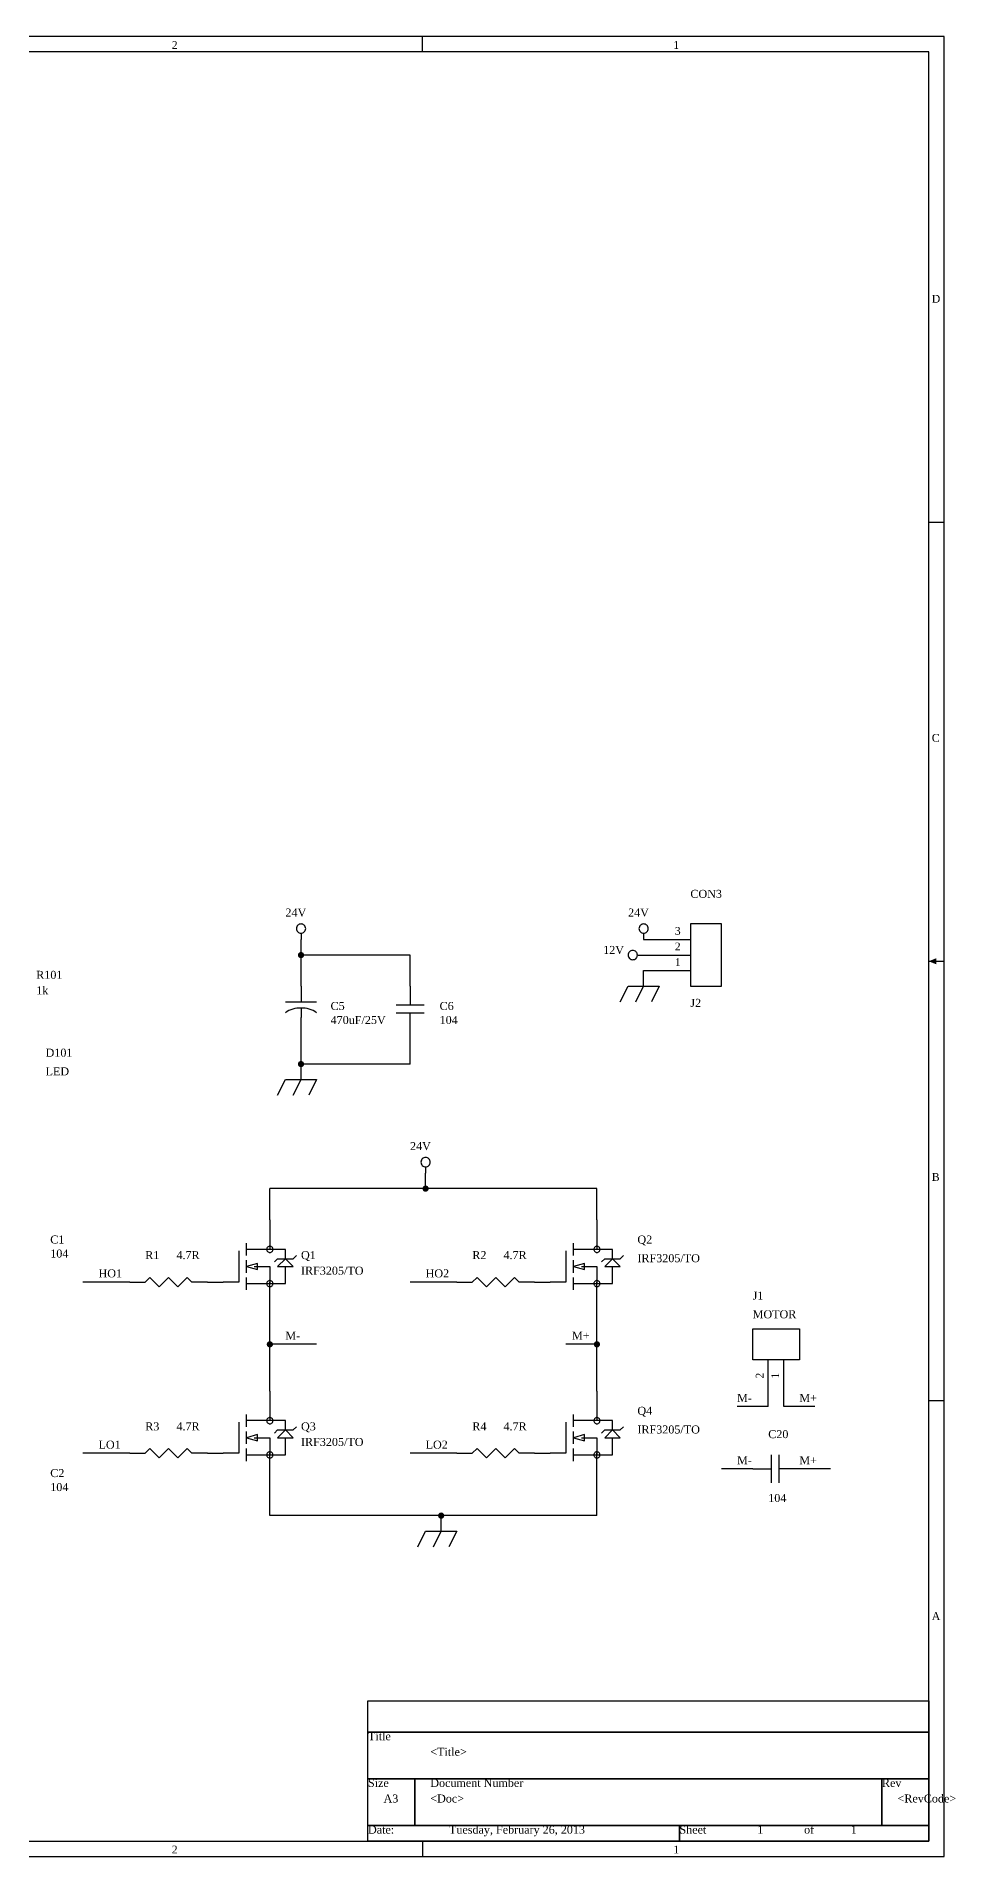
# Model space of a CAD drawing. Extents: x -3 to 419, y 3 to 299.
# Drawn here: x 269.3 to 419.2, y 2.5 to 299.5 of the extents above; entities that cross this region are included whole.
import ezdxf

# ---------------------------------------------------------------- set-up
doc = ezdxf.new("R2010")
doc.units = 0
doc.header["$MEASUREMENT"] = 0
for name, color, linetype in [('PARTS', 7, 'Continuous'), ('PARTTEXT', 7, 'Continuous'), ('TITLE', 7, 'Continuous'), ('WIRE', 7, 'Continuous'), ('WIRETEXT', 7, 'Continuous')]:
    doc.layers.add(name, color=color, linetype=linetype)
doc.styles.get("Standard").update_dxf_attribs({"font": 'times_0.ttf'})

msp = doc.modelspace()

# ---------------------------------------------------------------- linework, layer by layer
at = {"layer": 'PARTS'}
for p, q in [((368.3, 152.146), (375.92, 152.146)), ((368.3, 149.606), (375.92, 149.606)), ((368.3, 147.066), (375.92, 147.066)), ((312.42, 144.526), (312.42, 141.986)), ((330.2, 144.526), (330.2, 141.986)), ((312.42, 136.906), (312.42, 139.446)), ((330.2, 136.906), (330.2, 139.446)), ((307.34, 106.426), (307.34, 103.886)), ((360.68, 106.426), (360.68, 103.886)), ((284.48, 96.266), (287.02, 96.266)), ((297.18, 96.266), (294.64, 96.266)), ((297.18, 96.266), (299.72, 96.266)), ((337.82, 96.266), (340.36, 96.266)), ((350.52, 96.266), (347.98, 96.266)), ((350.52, 96.266), (353.06, 96.266)), ((307.34, 91.186), (307.34, 93.726)), ((360.68, 91.186), (360.68, 93.726)), ((388.62, 75.946), (388.62, 83.566)), ((391.16, 75.946), (391.16, 83.566)), ((307.34, 78.486), (307.34, 75.946)), ((360.68, 78.486), (360.68, 75.946)), ((284.48, 68.326), (287.02, 68.326)), ((297.18, 68.326), (294.64, 68.326)), ((297.18, 68.326), (299.72, 68.326)), ((337.82, 68.326), (340.36, 68.326)), ((350.52, 68.326), (347.98, 68.326)), ((350.52, 68.326), (353.06, 68.326)), ((307.34, 63.246), (307.34, 65.786)), ((360.68, 63.246), (360.68, 65.786)), ((386.08, 65.786), (388.62, 65.786)), ((393.7, 65.786), (391.16, 65.786))]:
    msp.add_line(p, q, dxfattribs=at)
for points in [[(313.182, 153.924, 0.0985), (313.124, 154.2156, 0.0985), (312.9588, 154.4628, 0.0985), (312.7116, 154.628, 0.0985), (312.42, 154.686, 0.0985), (312.1284, 154.628, 0.0985), (311.8812, 154.4628, 0.0985), (311.716, 154.2156, 0.0985), (311.658, 153.924, 0.0985), (311.716, 153.6324, 0.0985), (311.8812, 153.3852, 0.0985), (312.1284, 153.22, 0.0985), (312.42, 153.162, 0.0985), (312.7116, 153.22, 0.0985), (312.9588, 153.3852, 0.0985), (313.124, 153.6324, 0.0985)], [(369.062, 153.924, 0.0985), (369.004, 154.2156, 0.0985), (368.8388, 154.4628, 0.0985), (368.5916, 154.628, 0.0985), (368.3, 154.686, 0.0985), (368.0084, 154.628, 0.0985), (367.7612, 154.4628, 0.0985), (367.596, 154.2156, 0.0985), (367.538, 153.924, 0.0985), (367.596, 153.6324, 0.0985), (367.7612, 153.3852, 0.0985), (368.0084, 153.22, 0.0985), (368.3, 153.162, 0.0985), (368.5916, 153.22, 0.0985), (368.8388, 153.3852, 0.0985), (369.004, 153.6324, 0.0985)], [(367.284, 149.606, 0.0985), (367.226, 149.8976, 0.0985), (367.0608, 150.1448, 0.0985), (366.8136, 150.31, 0.0985), (366.522, 150.368, 0.0985), (366.2304, 150.31, 0.0985), (365.9832, 150.1448, 0.0985), (365.818, 149.8976, 0.0985), (365.76, 149.606, 0.0985), (365.818, 149.3144, 0.0985), (365.9832, 149.0672, 0.0985), (366.2304, 148.902, 0.0985), (366.522, 148.844, 0.0985), (366.8136, 148.902, 0.0985), (367.0608, 149.0672, 0.0985), (367.226, 149.3144, 0.0985)], [(333.502, 115.824, 0.0985), (333.444, 116.1156, 0.0985), (333.2788, 116.3628, 0.0985), (333.0316, 116.528, 0.0985), (332.74, 116.586, 0.0985), (332.4484, 116.528, 0.0985), (332.2012, 116.3628, 0.0985), (332.036, 116.1156, 0.0985), (331.978, 115.824, 0.0985), (332.036, 115.5324, 0.0985), (332.2012, 115.2852, 0.0985), (332.4484, 115.12, 0.0985), (332.74, 115.062, 0.0985), (333.0316, 115.12, 0.0985), (333.2788, 115.2852, 0.0985), (333.444, 115.5324, 0.0985)], [(307.848, 101.6, 0.0985), (307.8093, 101.7944, 0.0985), (307.6992, 101.9592, 0.0985), (307.5344, 102.0693, 0.0985), (307.34, 102.108, 0.0985), (307.1456, 102.0693, 0.0985), (306.9808, 101.9592, 0.0985), (306.8707, 101.7944, 0.0985), (306.832, 101.6, 0.0985), (306.8707, 101.4056, 0.0985), (306.9808, 101.2408, 0.0985), (307.1456, 101.1307, 0.0985), (307.34, 101.092, 0.0985), (307.5344, 101.1307, 0.0985), (307.6992, 101.2408, 0.0985), (307.8093, 101.4056, 0.0985)], [(361.188, 101.6, 0.0985), (361.1493, 101.7944, 0.0985), (361.0392, 101.9592, 0.0985), (360.8744, 102.0693, 0.0985), (360.68, 102.108, 0.0985), (360.4856, 102.0693, 0.0985), (360.3208, 101.9592, 0.0985), (360.2107, 101.7944, 0.0985), (360.172, 101.6, 0.0985), (360.2107, 101.4056, 0.0985), (360.3208, 101.2408, 0.0985), (360.4856, 101.1307, 0.0985), (360.68, 101.092, 0.0985), (360.8744, 101.1307, 0.0985), (361.0392, 101.2408, 0.0985), (361.1493, 101.4056, 0.0985)], [(307.848, 96.012, 0.0985), (307.8093, 96.2064, 0.0985), (307.6992, 96.3712, 0.0985), (307.5344, 96.4813, 0.0985), (307.34, 96.52, 0.0985), (307.1456, 96.4813, 0.0985), (306.9808, 96.3712, 0.0985), (306.8707, 96.2064, 0.0985), (306.832, 96.012, 0.0985), (306.8707, 95.8176, 0.0985), (306.9808, 95.6528, 0.0985), (307.1456, 95.5427, 0.0985), (307.34, 95.504, 0.0985), (307.5344, 95.5427, 0.0985), (307.6992, 95.6528, 0.0985), (307.8093, 95.8176, 0.0985)], [(361.188, 96.012, 0.0985), (361.1493, 96.2064, 0.0985), (361.0392, 96.3712, 0.0985), (360.8744, 96.4813, 0.0985), (360.68, 96.52, 0.0985), (360.4856, 96.4813, 0.0985), (360.3208, 96.3712, 0.0985), (360.2107, 96.2064, 0.0985), (360.172, 96.012, 0.0985), (360.2107, 95.8176, 0.0985), (360.3208, 95.6528, 0.0985), (360.4856, 95.5427, 0.0985), (360.68, 95.504, 0.0985), (360.8744, 95.5427, 0.0985), (361.0392, 95.6528, 0.0985), (361.1493, 95.8176, 0.0985)], [(307.848, 73.66, 0.0985), (307.8093, 73.8544, 0.0985), (307.6992, 74.0192, 0.0985), (307.5344, 74.1293, 0.0985), (307.34, 74.168, 0.0985), (307.1456, 74.1293, 0.0985), (306.9808, 74.0192, 0.0985), (306.8707, 73.8544, 0.0985), (306.832, 73.66, 0.0985), (306.8707, 73.4656, 0.0985), (306.9808, 73.3008, 0.0985), (307.1456, 73.1907, 0.0985), (307.34, 73.152, 0.0985), (307.5344, 73.1907, 0.0985), (307.6992, 73.3008, 0.0985), (307.8093, 73.4656, 0.0985)], [(361.188, 73.66, 0.0985), (361.1493, 73.8544, 0.0985), (361.0392, 74.0192, 0.0985), (360.8744, 74.1293, 0.0985), (360.68, 74.168, 0.0985), (360.4856, 74.1293, 0.0985), (360.3208, 74.0192, 0.0985), (360.2107, 73.8544, 0.0985), (360.172, 73.66, 0.0985), (360.2107, 73.4656, 0.0985), (360.3208, 73.3008, 0.0985), (360.4856, 73.1907, 0.0985), (360.68, 73.152, 0.0985), (360.8744, 73.1907, 0.0985), (361.0392, 73.3008, 0.0985), (361.1493, 73.4656, 0.0985)], [(307.848, 68.072, 0.0985), (307.8093, 68.2664, 0.0985), (307.6992, 68.4312, 0.0985), (307.5344, 68.5413, 0.0985), (307.34, 68.58, 0.0985), (307.1456, 68.5413, 0.0985), (306.9808, 68.4312, 0.0985), (306.8707, 68.2664, 0.0985), (306.832, 68.072, 0.0985), (306.8707, 67.8776, 0.0985), (306.9808, 67.7128, 0.0985), (307.1456, 67.6027, 0.0985), (307.34, 67.564, 0.0985), (307.5344, 67.6027, 0.0985), (307.6992, 67.7128, 0.0985), (307.8093, 67.8776, 0.0985)], [(361.188, 68.072, 0.0985), (361.1493, 68.2664, 0.0985), (361.0392, 68.4312, 0.0985), (360.8744, 68.5413, 0.0985), (360.68, 68.58, 0.0985), (360.4856, 68.5413, 0.0985), (360.3208, 68.4312, 0.0985), (360.2107, 68.2664, 0.0985), (360.172, 68.072, 0.0985), (360.2107, 67.8776, 0.0985), (360.3208, 67.7128, 0.0985), (360.4856, 67.6027, 0.0985), (360.68, 67.564, 0.0985), (360.8744, 67.6027, 0.0985), (361.0392, 67.7128, 0.0985), (361.1493, 67.8776, 0.0985)]]:
    msp.add_lwpolyline(points, format="xyb", close=True, dxfattribs=at)
for points in [[(375.92, 144.526), (381, 144.526), (381, 154.686), (375.92, 154.686)], [(303.53, 98.806), (305.308, 98.298), (305.308, 99.314), (303.53, 98.806)], [(308.61, 98.806), (311.15, 98.806), (309.88, 100.076), (308.61, 98.806)], [(356.87, 98.806), (358.648, 98.298), (358.648, 99.314), (356.87, 98.806)], [(361.95, 98.806), (364.49, 98.806), (363.22, 100.076), (361.95, 98.806)], [(386.08, 83.566), (386.08, 88.646), (393.7, 88.646), (393.7, 83.566)], [(303.53, 70.866), (305.308, 70.358), (305.308, 71.374), (303.53, 70.866)], [(308.61, 70.866), (311.15, 70.866), (309.88, 72.136), (308.61, 70.866)], [(356.87, 70.866), (358.648, 70.358), (358.648, 71.374), (356.87, 70.866)], [(361.95, 70.866), (364.49, 70.866), (363.22, 72.136), (361.95, 70.866)]]:
    msp.add_lwpolyline(points, close=True, dxfattribs=at)
for points in [[(312.42, 153.162), (312.42, 152.146)], [(368.3, 153.162), (368.3, 152.146)], [(367.284, 149.606), (368.3, 149.606)], [(364.49, 141.986), (365.76, 144.526)], [(365.76, 144.526), (370.84, 144.526)], [(367.03, 141.986), (368.3, 144.526)], [(370.84, 144.526), (369.57, 141.986)], [(309.88, 141.986), (314.96, 141.986)], [(312.42, 140.97), (312.42, 139.446)], [(327.914, 141.478), (332.486, 141.478)], [(327.914, 140.208), (332.486, 140.208)], [(330.2, 141.986), (330.2, 141.478)], [(330.2, 139.446), (330.2, 140.208)], [(308.61, 126.746), (309.88, 129.286)], [(309.88, 129.286), (314.96, 129.286)], [(311.15, 126.746), (312.42, 129.286)], [(314.96, 129.286), (313.69, 126.746)], [(332.74, 115.062), (332.74, 114.046)], [(302.26, 101.346), (302.26, 96.266)], [(303.53, 100.584), (303.53, 102.616)], [(309.88, 101.6), (303.53, 101.6)], [(307.34, 103.886), (307.34, 101.6)], [(309.88, 100.076), (309.88, 101.6)], [(355.6, 101.346), (355.6, 96.266)], [(356.87, 100.584), (356.87, 102.616)], [(363.22, 101.6), (356.87, 101.6)], [(360.68, 103.886), (360.68, 101.6)], [(363.22, 100.076), (363.22, 101.6)], [(303.53, 97.79), (303.53, 99.822)], [(304.8, 98.806), (307.34, 98.806)], [(307.34, 98.806), (307.34, 96.012)], [(308.102, 99.568), (308.61, 100.076)], [(308.61, 100.076), (311.15, 100.076)], [(309.88, 96.012), (309.88, 98.806)], [(311.15, 100.076), (311.658, 100.584)], [(356.87, 97.79), (356.87, 99.822)], [(358.14, 98.806), (360.68, 98.806)], [(360.68, 98.806), (360.68, 96.012)], [(361.442, 99.568), (361.95, 100.076)], [(361.95, 100.076), (364.49, 100.076)], [(363.22, 96.012), (363.22, 98.806)], [(364.49, 100.076), (364.998, 100.584)], [(287.02, 96.266), (287.782, 97.028)], [(287.782, 97.028), (289.306, 95.504)], [(289.306, 95.504), (290.83, 97.028)], [(290.83, 97.028), (292.354, 95.504)], [(292.354, 95.504), (293.878, 97.028)], [(293.878, 97.028), (294.64, 96.266)], [(302.26, 96.266), (299.72, 96.266)], [(303.53, 94.996), (303.53, 97.028)], [(303.53, 96.012), (309.88, 96.012)], [(307.34, 93.726), (307.34, 96.266)], [(340.36, 96.266), (341.122, 97.028)], [(341.122, 97.028), (342.646, 95.504)], [(342.646, 95.504), (344.17, 97.028)], [(344.17, 97.028), (345.694, 95.504)], [(345.694, 95.504), (347.218, 97.028)], [(347.218, 97.028), (347.98, 96.266)], [(355.6, 96.266), (353.06, 96.266)], [(356.87, 94.996), (356.87, 97.028)], [(356.87, 96.012), (363.22, 96.012)], [(360.68, 93.726), (360.68, 96.266)], [(303.53, 72.644), (303.53, 74.676)], [(307.34, 75.946), (307.34, 73.66)], [(356.87, 72.644), (356.87, 74.676)], [(360.68, 75.946), (360.68, 73.66)], [(302.26, 73.406), (302.26, 68.326)], [(309.88, 73.66), (303.53, 73.66)], [(303.53, 69.85), (303.53, 71.882)], [(308.102, 71.628), (308.61, 72.136)], [(308.61, 72.136), (311.15, 72.136)], [(309.88, 72.136), (309.88, 73.66)], [(311.15, 72.136), (311.658, 72.644)], [(355.6, 73.406), (355.6, 68.326)], [(363.22, 73.66), (356.87, 73.66)], [(356.87, 69.85), (356.87, 71.882)], [(361.442, 71.628), (361.95, 72.136)], [(361.95, 72.136), (364.49, 72.136)], [(363.22, 72.136), (363.22, 73.66)], [(364.49, 72.136), (364.998, 72.644)], [(287.02, 68.326), (287.782, 69.088)], [(287.782, 69.088), (289.306, 67.564)], [(289.306, 67.564), (290.83, 69.088)], [(290.83, 69.088), (292.354, 67.564)], [(292.354, 67.564), (293.878, 69.088)], [(293.878, 69.088), (294.64, 68.326)], [(302.26, 68.326), (299.72, 68.326)], [(303.53, 67.056), (303.53, 69.088)], [(304.8, 70.866), (307.34, 70.866)], [(307.34, 70.866), (307.34, 68.072)], [(307.34, 65.786), (307.34, 68.326)], [(309.88, 68.072), (309.88, 70.866)], [(340.36, 68.326), (341.122, 69.088)], [(341.122, 69.088), (342.646, 67.564)], [(342.646, 67.564), (344.17, 69.088)], [(344.17, 69.088), (345.694, 67.564)], [(345.694, 67.564), (347.218, 69.088)], [(347.218, 69.088), (347.98, 68.326)], [(355.6, 68.326), (353.06, 68.326)], [(356.87, 67.056), (356.87, 69.088)], [(358.14, 70.866), (360.68, 70.866)], [(360.68, 70.866), (360.68, 68.072)], [(360.68, 65.786), (360.68, 68.326)], [(363.22, 68.072), (363.22, 70.866)], [(303.53, 68.072), (309.88, 68.072)], [(356.87, 68.072), (363.22, 68.072)], [(388.62, 65.786), (389.128, 65.786)], [(389.128, 63.5), (389.128, 68.072)], [(390.398, 63.5), (390.398, 68.072)], [(391.16, 65.786), (390.398, 65.786)], [(331.47, 53.086), (332.74, 55.626)], [(332.74, 55.626), (337.82, 55.626)], [(334.01, 53.086), (335.28, 55.626)], [(337.82, 55.626), (336.55, 53.086)]]:
    msp.add_lwpolyline(points, dxfattribs=at)
for points in [[(312.42, 140.97, 0.1654), (309.88, 140.208)], [(314.96, 140.208, 0.1654), (312.42, 140.97)]]:
    msp.add_lwpolyline(points, format="xyb", dxfattribs=at)
at = {"layer": 'TITLE'}
for points in [[(-2.54, 2.54), (417.322, 2.54), (417.322, 299.466), (-2.54, 299.466)], [(0, 5.08), (414.782, 5.08), (414.782, 296.926), (0, 296.926)], [(323.342, 27.94), (414.782, 27.94), (414.782, 22.86), (323.342, 22.86)], [(323.342, 22.86), (414.782, 22.86), (414.782, 15.24), (323.342, 15.24)], [(323.342, 15.24), (330.962, 15.24), (330.962, 7.62), (323.342, 7.62)], [(330.962, 15.24), (407.162, 15.24), (407.162, 7.62), (330.962, 7.62)], [(407.162, 15.24), (414.782, 15.24), (414.782, 7.62), (407.162, 7.62)], [(323.342, 7.62), (374.142, 7.62), (374.142, 5.08), (323.342, 5.08)], [(374.142, 7.62), (414.782, 7.62), (414.782, 5.08), (374.142, 5.08)]]:
    msp.add_lwpolyline(points, close=True, dxfattribs=at)
for points in [[(332.232, 296.926), (332.232, 299.466)], [(414.782, 220.218), (417.322, 220.218)], [(414.782, 148.59), (417.322, 148.59)], [(414.782, 76.962), (417.322, 76.962)], [(332.232, 5.08), (332.232, 2.54)]]:
    msp.add_lwpolyline(points, dxfattribs=at)
msp.add_solid([(414.782, 148.59), (416.052, 149.098), (416.052, 148.082), (416.052, 148.59)], dxfattribs=at)
msp.add_solid([(414.782, 148.59), (416.052, 149.098), (416.052, 148.082), (416.052, 148.59)], dxfattribs=at)
msp.add_solid([(414.782, 148.59), (416.052, 149.098), (416.052, 148.082), (416.052, 148.59)], dxfattribs=at)
at = {"layer": 'WIRE'}
for points in [[(312.42, 149.606), (312.42, 152.146)], [(312.42, 144.526), (312.42, 149.606)], [(330.2, 149.606), (312.42, 149.606)], [(330.2, 144.526), (330.2, 149.606)], [(368.3, 144.526), (368.3, 147.066)], [(312.42, 131.826), (312.42, 136.906)], [(330.2, 131.826), (330.2, 136.906)], [(312.42, 129.286), (312.42, 131.826)], [(330.2, 131.826), (312.42, 131.826)], [(332.74, 111.506), (332.74, 114.046)], [(332.74, 111.506), (307.34, 111.506)], [(307.34, 106.426), (307.34, 111.506)], [(360.68, 111.506), (332.74, 111.506)], [(360.68, 106.426), (360.68, 111.506)], [(284.48, 96.266), (276.86, 96.266)], [(337.82, 96.266), (330.2, 96.266)], [(307.34, 86.106), (307.34, 91.186)], [(360.68, 86.106), (360.68, 91.186)], [(307.34, 78.486), (307.34, 86.106)], [(314.96, 86.106), (307.34, 86.106)], [(360.68, 86.106), (355.6, 86.106)], [(360.68, 78.486), (360.68, 86.106)], [(388.62, 75.946), (383.54, 75.946)], [(396.24, 75.946), (391.16, 75.946)], [(284.48, 68.326), (276.86, 68.326)], [(337.82, 68.326), (330.2, 68.326)], [(386.08, 65.786), (381, 65.786)], [(398.78, 65.786), (393.7, 65.786)], [(307.34, 58.166), (307.34, 63.246)], [(360.68, 58.166), (360.68, 63.246)], [(335.28, 58.166), (307.34, 58.166)], [(360.68, 58.166), (335.28, 58.166)], [(335.28, 55.626), (335.28, 58.166)]]:
    msp.add_lwpolyline(points, dxfattribs=at)
at = {"layer": 'WIRE', "const_width": 0.508}
for points in [[(312.166, 149.606, 1), (312.674, 149.606, 1)], [(312.166, 131.826, 1), (312.674, 131.826, 1)], [(332.486, 111.506, 1), (332.994, 111.506, 1)], [(307.086, 86.106, 1), (307.594, 86.106, 1)], [(360.426, 86.106, 1), (360.934, 86.106, 1)], [(335.026, 58.166, 1), (335.534, 58.166, 1)]]:
    msp.add_lwpolyline(points, format="xyb", close=True, dxfattribs=at)

# ---------------------------------------------------------------- texts
at = {"layer": 'PARTS'}
for s, p in [('2', (373.38, 150.368)), ('3', (373.38, 152.908)), ('1', (373.38, 147.828))]:
    msp.add_text(s, height=1.27, dxfattribs=at).set_placement(p)
for s, p in [('2', (387.858, 80.518)), ('1', (390.398, 80.518))]:
    msp.add_text(s, height=1.27, rotation=90, dxfattribs=at).set_placement(p)
at = {"layer": 'PARTTEXT'}
for s, p in [('CON3', (375.92, 158.9383)), ('24V', (309.88, 155.8903)), ('24V', (365.76, 155.8903)), ('12V', (361.696, 149.7943)), ('R101', (269.24, 145.7303)), ('1k', (269.24, 143.1903)), ('470uF/25V', (317.246, 138.3643)), ('C5', (317.246, 140.6503)), ('C6', (335.026, 140.6503)), ('104', (335.026, 138.3643)), ('J2', (375.92, 141.1583)), ('D101', (270.764, 133.0303)), ('LED', (270.764, 129.9823)), ('24V', (330.2, 117.7903)), ('C1', (271.526, 102.5503)), ('104', (271.526, 100.2643)), ('R1', (287.02, 100.0103)), ('4.7R', (292.1, 100.0103)), ('Q1', (312.42, 100.0103)), ('R2', (340.36, 100.0103)), ('4.7R', (345.44, 100.0103)), ('Q2', (367.284, 102.5503)), ('IRF3205/TO', (312.42, 97.4703)), ('IRF3205/TO', (367.284, 99.5023)), ('J1', (386.08, 93.4063)), ('MOTOR', (386.08, 90.3583)), ('Q4', (367.284, 74.6103)), ('R3', (287.02, 72.0703)), ('4.7R', (292.1, 72.0703)), ('Q3', (312.42, 72.0703)), ('R4', (340.36, 72.0703)), ('4.7R', (345.44, 72.0703)), ('IRF3205/TO', (367.284, 71.5623)), ('C20', (388.62, 70.8003)), ('IRF3205/TO', (312.42, 69.5303)), ('C2', (271.526, 64.4503)), ('104', (271.526, 62.1643)), ('104', (388.62, 60.3863)), ('Title', (323.342, 21.5243)), ('Size', (323.342, 13.9043)), ('Document Number', (333.502, 13.9043)), ('Rev', (407.162, 13.9043)), ('Date:', (323.342, 6.2843)), ('Sheet', (374.142, 6.2843)), ('of', (394.462, 6.2843))]:
    msp.add_text(s, height=1.3057, dxfattribs=at).set_placement(p)
at = {"layer": 'TITLE'}
for s, height, p in [('2', 1.27, (291.338, 297.434)), ('1', 1.27, (373.126, 297.434)), ('D', 1.27, (415.29, 256.032)), ('C', 1.27, (415.29, 184.404)), ('B', 1.27, (415.29, 112.776)), ('A', 1.27, (415.29, 41.148)), ('<Title>', 1.3057, (333.502, 18.9843)), ('A3', 1.3057, (325.882, 11.3643)), ('<Doc>', 1.3057, (333.502, 11.3643)), ('<RevCode>', 1.3057, (409.702, 11.3643)), ('Tuesday, February 26, 2013', 1.3057, (336.55, 6.2843)), ('1', 1.3057, (386.842, 6.2843)), ('1', 1.3057, (402.082, 6.2843)), ('2', 1.27, (291.338, 3.048)), ('1', 1.27, (373.126, 3.048))]:
    msp.add_text(s, height=height, dxfattribs=at).set_placement(p)
at = {"layer": 'WIRETEXT'}
for s, p in [('HO1', (279.4, 97.028)), ('HO2', (332.74, 97.028)), ('M-', (309.88, 86.868)), ('M+', (356.616, 86.868)), ('M-', (383.54, 76.708)), ('M+', (393.7, 76.708)), ('LO1', (279.4, 69.088)), ('LO2', (332.74, 69.088)), ('M-', (383.54, 66.548)), ('M+', (393.7, 66.548))]:
    msp.add_text(s, height=1.3057, dxfattribs=at).set_placement(p)

doc.saveas('drawing.dxf')
